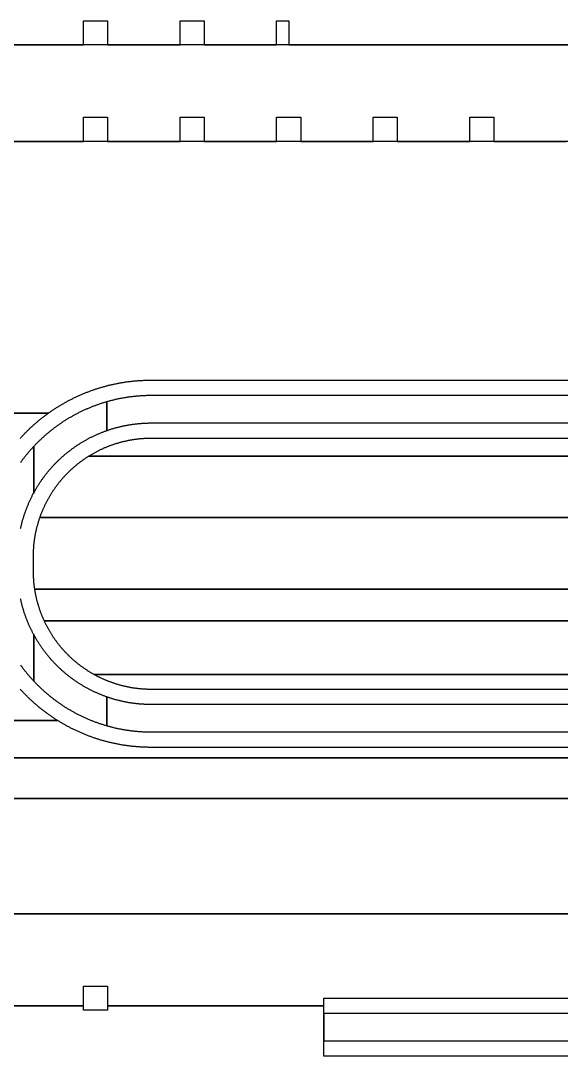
# Model space of a CAD drawing. Extents: x -3400 to 6900, y -3400 to 6900.
# Drawn here: x 373 to 932, y -1710 to -637 of the extents above; entities that cross this region are included whole.
import ezdxf

# ---------------------------------------------------------------- set-up
doc = ezdxf.new("R2010")
doc.units = 0
doc.layers.add('XOR', color=1, linetype='CONTINUOUS')

# ---------------------------------------------------------------- blocks, each defined once
blk = doc.blocks.new('CHIP_XOR')
at = {"layer": '5'}
for points in [[(262.5, -862.5), (337.5, -862.5), (337.5, -837.5), (362.5, -837.5), (362.5, -862.5), (437.5, -862.5), (437.5, -837.5), (462.5, -837.5), (462.5, -862.5), (537.5, -862.5), (537.5, -837.5), (562.5, -837.5), (562.5, -862.5), (637.5, -862.5), (637.5, -837.5), (662.5, -837.5), (662.5, -862.5), (737.5, -862.5), (737.5, -837.5), (762.5, -837.5), (762.5, -862.5), (837.5, -862.5)], [(262.5, -762.5), (337.5, -762.5), (337.5, -737.5), (362.5, -737.5), (362.5, -762.5), (437.5, -762.5), (437.5, -737.5), (462.5, -737.5), (462.5, -762.5), (537.5, -762.5), (537.5, -737.5), (550.18, -737.5), (550.18, -762.5), (1937.5, -762.5)], [(1937.5, -762.5), (550.18, -762.5), (537.5, -762.5), (462.5, -762.5), (437.5, -762.5), (362.5, -762.5), (337.5, -762.5), (262.5, -762.5), (237.5, -762.5), (162.5, -762.5), (137.5, -762.5), (62.5, -762.5), (37.5, -762.5), (-37.5, -762.5), (-62.5, -762.5), (-137.5, -762.5), (-162.5, -762.5), (-237.5, -762.5), (-262.5, -762.5), (-337.5, -762.5)], [(-37.5, -1143.983), (301.1905, -1143.983), (301.8855, -1143.4875), (302.5825, -1142.995), (303.2825, -1142.506), (303.984, -1142.0205), (304.688, -1141.538), (305.3945, -1141.0585), (306.103, -1140.583), (306.8135, -1140.1105), (307.5265, -1139.641), (308.242, -1139.1755), (308.959, -1138.713), (309.6785, -1138.2535), (310.4, -1137.798), (311.124, -1137.3455), (311.85, -1136.8965), (312.578, -1136.451), (313.308, -1136.0085), (314.04, -1135.57), (314.774, -1135.1345), (315.51, -1134.7025), (316.248, -1134.274), (316.9885, -1133.849), (317.7305, -1133.4275), (318.4745, -1133.0095), (319.2205, -1132.595), (319.9685, -1132.184), (320.7185, -1131.776), (321.47, -1131.372), (322.224, -1130.9715), (322.9795, -1130.5745), (323.7365, -1130.181), (324.496, -1129.791), (325.257, -1129.4045), (326.0195, -1129.022), (326.7845, -1128.6425), (327.5505, -1128.267), (328.319, -1127.8945), (329.0885, -1127.526), (329.86, -1127.1615), (330.6335, -1126.8), (331.4085, -1126.4425), (332.185, -1126.088), (332.963, -1125.738), (333.743, -1125.391), (334.5245, -1125.048), (335.3075, -1124.7085), (336.0925, -1124.3725), (336.8785, -1124.0405), (337.666, -1123.712), (338.4555, -1123.387), (339.2465, -1123.066), (340.0385, -1122.749), (340.8325, -1122.435), (341.6275, -1122.125), (342.424, -1121.819), (343.2225, -1121.5165), (344.022, -1121.2175), (344.8225, -1120.9225), (345.625, -1120.6315), (346.4285, -1120.344), (347.2335, -1120.06), (348.0395, -1119.78), (348.8475, -1119.504), (349.656, -1119.2315), (350.466, -1118.9625), (351.2775, -1118.6975), (352.09, -1118.4365), (352.904, -1118.1795), (353.719, -1117.926), (354.535, -1117.676), (355.3525, -1117.4305), (356.171, -1117.1885), (356.9905, -1116.95), (357.811, -1116.716), (358.633, -1116.4855), (359.456, -1116.2585), (360.2795, -1116.036), (361.1045, -1115.817), (361.9305, -1115.6015), (362.7575, -1115.3905), (363.5855, -1115.183), (364.414, -1114.9795), (365.244, -1114.78), (366.075, -1114.584), (366.9065, -1114.3925), (367.739, -1114.2045), (368.5725, -1114.0205), (369.4065, -1113.84), (370.2415, -1113.664), (371.0775, -1113.4915), (371.9145, -1113.323), (372.752, -1113.1585), (373.59, -1112.998), (374.429, -1112.841), (375.269, -1112.6885), (376.109, -1112.5395), (376.9505, -1112.3945), (377.792, -1112.2535), (378.6345, -1112.1165), (379.4775, -1111.9835), (380.321, -1111.854), (381.1655, -1111.729), (382.01, -1111.6075), (382.8555, -1111.4905), (383.7015, -1111.377), (384.548, -1111.2675), (385.395, -1111.162), (386.2425, -1111.0605), (387.0905, -1110.963), (387.9385, -1110.8695), (388.7875, -1110.7795), (389.6365, -1110.694), (390.486, -1110.6125), (391.336, -1110.5345), (392.1865, -1110.461), (393.037, -1110.3915), (393.888, -1110.3255), (394.7395, -1110.2635), (395.591, -1110.206), (396.4425, -1110.152), (397.2945, -1110.102), (398.147, -1110.0565), (398.9995, -1110.0145), (399.852, -1109.9765), (400.705, -1109.9425), (401.558, -1109.9125), (402.411, -1109.887), (403.264, -1109.865), (404.1175, -1109.847), (404.971, -1109.833), (405.824, -1109.823), (406.6775, -1109.817), (407.531, -1109.815), (2324.91, -1109.815)], [(2334.91, -862.5), (-2334.91, -862.5)], [(1313.8035, -1125.815), (407.531, -1125.815), (406.716, -1125.817), (405.901, -1125.823), (405.086, -1125.833), (404.271, -1125.847), (403.456, -1125.865), (402.6415, -1125.887), (401.8265, -1125.9125), (401.012, -1125.9425), (400.198, -1125.9765), (399.3835, -1126.0145), (398.5695, -1126.056), (397.756, -1126.102), (396.9425, -1126.152), (396.129, -1126.2055), (395.316, -1126.2635), (394.503, -1126.3255), (393.691, -1126.391), (392.8785, -1126.4605), (392.067, -1126.5345), (391.2555, -1126.612), (390.4445, -1126.6935), (389.634, -1126.7795), (388.824, -1126.869), (388.014, -1126.9625), (387.205, -1127.06), (386.396, -1127.1615), (385.588, -1127.2665), (384.7805, -1127.376), (383.973, -1127.4895), (383.1665, -1127.6065), (382.3605, -1127.728), (381.555, -1127.853), (380.7505, -1127.982), (379.946, -1128.115), (379.1425, -1128.252), (378.34, -1128.393), (377.5375, -1128.5375), (376.7365, -1128.6865), (375.9355, -1128.839), (375.1355, -1128.9955), (374.3365, -1129.156), (373.5385, -1129.3205), (372.7405, -1129.489), (371.944, -1129.661), (371.148, -1129.837), (370.3535, -1130.017), (369.559, -1130.201), (368.766, -1130.3885), (367.974, -1130.5805), (367.1825, -1130.776), (366.392, -1130.9755), (365.603, -1131.1785), (364.8145, -1131.3855), (364.027, -1131.5965), (363.241, -1131.8115), (362.456, -1132.03), (361.6715, -1132.2525), (361.5875, -1132.277), (361.5875, -1162.0455), (362.289, -1161.8005), (362.992, -1161.559), (363.6965, -1161.321), (364.4025, -1161.0875), (365.109, -1160.857), (365.8175, -1160.631), (366.5265, -1160.4085), (367.237, -1160.1895), (367.949, -1159.975), (368.6615, -1159.764), (369.3755, -1159.5565), (370.091, -1159.3535), (370.807, -1159.154), (371.524, -1158.9585), (372.2425, -1158.7665), (372.9615, -1158.5785), (373.682, -1158.3945), (374.403, -1158.2145), (375.1255, -1158.038), (375.8485, -1157.866), (376.5725, -1157.6975), (377.2975, -1157.5325), (378.0235, -1157.372), (378.75, -1157.215), (379.4775, -1157.0625), (380.206, -1156.9135), (380.935, -1156.7685), (381.665, -1156.6275), (382.3955, -1156.49), (383.127, -1156.357), (383.859, -1156.2275), (384.592, -1156.102), (385.3255, -1155.9805), (386.0595, -1155.863), (386.794, -1155.7495), (387.5295, -1155.64), (388.2655, -1155.5345), (389.0015, -1155.433), (389.7385, -1155.335), (390.476, -1155.2415), (391.214, -1155.1515), (391.9525, -1155.066), (392.6915, -1154.984), (393.431, -1154.906), (394.1705, -1154.8325), (394.9105, -1154.7625), (395.651, -1154.6965), (396.392, -1154.6345), (397.133, -1154.5765), (397.8745, -1154.523), (398.6165, -1154.473), (399.3585, -1154.427), (400.1005, -1154.385), (400.843, -1154.347), (401.5855, -1154.313), (402.3285, -1154.283), (403.0715, -1154.257), (403.8145, -1154.235), (404.558, -1154.217), (405.301, -1154.203), (406.0445, -1154.193), (406.788, -1154.187), (407.531, -1154.185), (1313.8035, -1154.185)], [(271.9725, -1170.0935), (272.5455, -1169.4615), (273.122, -1168.8315), (273.701, -1168.2045), (274.283, -1167.5805), (274.868, -1166.9585), (275.4555, -1166.34), (276.046, -1165.724), (276.64, -1165.1105), (277.236, -1164.5), (277.8355, -1163.892), (278.4375, -1163.2875), (279.0425, -1162.685), (279.65, -1162.086), (280.2605, -1161.4895), (280.874, -1160.896), (281.49, -1160.3055), (282.109, -1159.7175), (282.7305, -1159.1325), (283.355, -1158.5505), (283.982, -1157.9715), (284.6115, -1157.3955), (285.244, -1156.8225), (285.879, -1156.252), (286.5165, -1155.685), (287.157, -1155.1205), (287.8, -1154.5595), (288.4455, -1154.001), (289.094, -1153.446), (289.745, -1152.8935), (290.398, -1152.3445), (291.054, -1151.7985), (291.5335, -1151.403), (291.7125, -1151.2555), (292.3735, -1150.7155), (293.037, -1150.179), (293.703, -1149.645), (294.3715, -1149.1145), (295.0425, -1148.587), (295.716, -1148.063), (296.392, -1147.5415), (297.0705, -1147.0235), (297.751, -1146.509), (298.4345, -1145.997), (299.12, -1145.489), (299.8075, -1144.9835), (300.498, -1144.4815), (301.1905, -1143.983), (-37.5, -1143.983)], [(2324.91, -1170.185), (407.531, -1170.185), (406.833, -1170.187), (406.1355, -1170.193), (405.4375, -1170.203), (404.7395, -1170.217), (404.042, -1170.235), (403.344, -1170.257), (402.6465, -1170.2825), (401.9495, -1170.3125), (401.252, -1170.3465), (400.555, -1170.3845), (399.8585, -1170.426), (399.162, -1170.472), (398.466, -1170.5215), (397.77, -1170.5755), (397.0745, -1170.633), (396.379, -1170.695), (395.684, -1170.7605), (394.9895, -1170.8305), (394.2955, -1170.904), (393.602, -1170.9815), (392.9085, -1171.063), (392.216, -1171.1485), (391.524, -1171.238), (390.832, -1171.3315), (390.141, -1171.429), (389.4505, -1171.53), (388.7605, -1171.6355), (388.071, -1171.7445), (387.382, -1171.8575), (386.694, -1171.9745), (386.0065, -1172.0955), (385.32, -1172.2205), (384.634, -1172.3495), (383.9485, -1172.482), (383.264, -1172.619), (382.5805, -1172.7595), (381.8975, -1172.904), (381.2155, -1173.052), (380.5345, -1173.2045), (379.854, -1173.3605), (379.175, -1173.5205), (378.4965, -1173.6845), (377.819, -1173.8525), (377.1425, -1174.024), (376.4665, -1174.1995), (375.792, -1174.379), (375.1185, -1174.562), (374.446, -1174.749), (373.775, -1174.94), (373.1045, -1175.135), (372.4355, -1175.3335), (371.7675, -1175.5355), (371.1005, -1175.742), (370.5875, -1175.904), (370.435, -1175.952), (369.7705, -1176.1655), (369.1075, -1176.3835), (368.4455, -1176.6045), (367.7845, -1176.83), (367.1255, -1177.0585), (366.4675, -1177.2915), (365.8105, -1177.528), (365.155, -1177.768), (364.5015, -1178.012), (363.8485, -1178.2595), (363.1975, -1178.511), (362.548, -1178.766), (361.9305, -1179.0125), (361.8995, -1179.025), (361.253, -1179.2875), (360.6075, -1179.5535), (359.964, -1179.8235), (359.322, -1180.097), (358.681, -1180.374), (358.0425, -1180.655), (357.405, -1180.9395), (356.769, -1181.2275), (356.135, -1181.5195), (355.5025, -1181.8145), (354.872, -1182.1135), (354.243, -1182.4165), (353.616, -1182.7225), (352.9905, -1183.032), (352.3665, -1183.3455), (351.7445, -1183.6625), (351.1245, -1183.983), (350.5065, -1184.307), (349.89, -1184.6345), (349.2755, -1184.9655), (348.663, -1185.3), (348.052, -1185.638), (347.4435, -1185.9795), (346.8365, -1186.3245), (346.232, -1186.6725), (345.629, -1187.0245), (345.0285, -1187.38), (344.4295, -1187.7385), (343.833, -1188.1005), (343.238, -1188.4665), (342.8235, -1188.7245), (2334.91, -1188.7245)], [(272.3655, -1263.6), (272.522, -1262.873), (272.683, -1262.1475), (272.8475, -1261.4225), (273.016, -1260.6985), (273.1885, -1259.975), (273.3645, -1259.253), (273.545, -1258.5315), (273.729, -1257.8115), (273.9165, -1257.092), (274.1085, -1256.374), (274.304, -1255.6565), (274.5035, -1254.9405), (274.707, -1254.2255), (274.914, -1253.5115), (275.125, -1252.7985), (275.34, -1252.087), (275.5585, -1251.3765), (275.781, -1250.667), (276.0075, -1249.959), (276.2375, -1249.252), (276.4715, -1248.5465), (276.709, -1247.842), (276.9505, -1247.139), (277.196, -1246.437), (277.445, -1245.7365), (277.698, -1245.0375), (277.9545, -1244.34), (278.2145, -1243.6435), (278.4785, -1242.9485), (278.7465, -1242.255), (279.018, -1241.563), (279.293, -1240.8725), (279.572, -1240.183), (279.855, -1239.4955), (280.141, -1238.8095), (280.431, -1238.125), (280.725, -1237.442), (281.022, -1236.761), (281.3235, -1236.081), (281.628, -1235.403), (281.9365, -1234.7265), (282.248, -1234.0515), (282.564, -1233.3785), (282.883, -1232.707), (283.206, -1232.0375), (283.5325, -1231.3695), (283.8625, -1230.7035), (284.196, -1230.039), (284.533, -1229.3765), (284.8735, -1228.7155), (285.218, -1228.057), (285.5655, -1227.4), (285.917, -1226.7445), (285.917, -1178.565), (285.509, -1179.002), (284.9555, -1179.6005), (284.405, -1180.2015), (283.8575, -1180.8055), (283.313, -1181.412), (282.7715, -1182.021), (282.233, -1182.633), (281.6975, -1183.2475), (281.165, -1183.8645), (280.6355, -1184.484), (280.109, -1185.1065), (279.5855, -1185.7315), (279.0655, -1186.3585), (278.548, -1186.9885), (278.034, -1187.621), (277.523, -1188.256), (277.015, -1188.8935), (276.51, -1189.533), (276.008, -1190.1755), (275.5095, -1190.8205), (275.0145, -1191.4675), (274.522, -1192.1175), (274.033, -1192.7695), (273.547, -1193.424), (273.0645, -1194.0805), (272.585, -1194.74), (272.109, -1195.4015)], [(272.109, -1404.5985), (272.585, -1405.26), (273.0645, -1405.9195), (273.547, -1406.576), (274.033, -1407.2305), (274.522, -1407.8825), (275.0145, -1408.5325), (275.5095, -1409.1795), (276.008, -1409.8245), (276.51, -1410.467), (277.015, -1411.1065), (277.523, -1411.744), (278.034, -1412.379), (278.548, -1413.0115), (279.0655, -1413.6415), (279.5855, -1414.269), (280.109, -1414.8935), (280.6355, -1415.516), (281.165, -1416.1355), (281.6975, -1416.7525), (282.233, -1417.367), (282.7715, -1417.979), (283.313, -1418.588), (283.8575, -1419.1945), (284.405, -1419.7985), (284.9555, -1420.3995), (285.509, -1420.998), (285.917, -1421.435), (285.917, -1373.2555), (285.5655, -1372.6), (285.218, -1371.943), (284.8735, -1371.2845), (284.533, -1370.6235), (284.196, -1369.961), (283.8625, -1369.2965), (283.5325, -1368.6305), (283.206, -1367.9625), (282.883, -1367.293), (282.564, -1366.6215), (282.248, -1365.9485), (281.9365, -1365.2735), (281.628, -1364.597), (281.3235, -1363.919), (281.022, -1363.239), (280.725, -1362.558), (280.431, -1361.875), (280.141, -1361.1905), (279.855, -1360.5045), (279.572, -1359.817), (279.293, -1359.1275), (279.018, -1358.437), (278.7465, -1357.745), (278.4785, -1357.0515), (278.2145, -1356.3565), (277.9545, -1355.66), (277.698, -1354.9625), (277.445, -1354.2635), (277.196, -1353.563), (276.9505, -1352.861), (276.709, -1352.158), (276.4715, -1351.4535), (276.2375, -1350.748), (276.0075, -1350.041), (275.781, -1349.333), (275.5585, -1348.6235), (275.34, -1347.913), (275.125, -1347.2015), (274.914, -1346.4885), (274.707, -1345.7745), (274.5035, -1345.0595), (274.304, -1344.3435), (274.1085, -1343.626), (273.9165, -1342.908), (273.729, -1342.1885), (273.545, -1341.4685), (273.3645, -1340.747), (273.1885, -1340.025), (273.016, -1339.3015), (272.8475, -1338.5775), (272.683, -1337.8525), (272.522, -1337.127), (272.3655, -1336.4)], [(2334.91, -1188.7245), (342.8235, -1188.7245), (342.6455, -1188.835), (342.0555, -1189.2075), (341.467, -1189.583), (340.881, -1189.962), (340.297, -1190.3445), (339.7155, -1190.7305), (339.136, -1191.1195), (338.5585, -1191.5115), (337.9835, -1191.907), (337.4105, -1192.306), (336.84, -1192.7085), (336.272, -1193.1135), (335.706, -1193.5225), (335.1425, -1193.934), (334.5815, -1194.3495), (334.023, -1194.7675), (333.4665, -1195.189), (332.9125, -1195.6135), (332.361, -1196.0415), (331.812, -1196.4725), (331.2655, -1196.9065), (330.721, -1197.3435), (330.1795, -1197.784), (329.6405, -1198.2275), (329.104, -1198.674), (328.57, -1199.1235), (328.0385, -1199.576), (327.51, -1200.0315), (326.9835, -1200.49), (326.46, -1200.9515), (325.939, -1201.416), (325.421, -1201.8835), (324.9055, -1202.354), (324.3925, -1202.8275), (323.8825, -1203.304), (323.375, -1203.783), (322.87, -1204.2655), (322.368, -1204.7505), (321.869, -1205.238), (321.3725, -1205.729), (320.879, -1206.2225), (320.3885, -1206.719), (319.9005, -1207.218), (319.4155, -1207.72), (318.9335, -1208.2245), (318.454, -1208.732), (317.978, -1209.242), (317.5045, -1209.755), (317.034, -1210.2705), (316.5665, -1210.789), (316.102, -1211.31), (315.64, -1211.8335), (315.1815, -1212.3595), (314.726, -1212.8885), (314.2735, -1213.42), (313.824, -1213.954), (313.3775, -1214.4905), (312.934, -1215.0295), (312.494, -1215.571), (312.057, -1216.115), (311.6225, -1216.6615), (311.1915, -1217.2105), (310.764, -1217.7625), (310.3395, -1218.316), (309.918, -1218.8725), (309.4995, -1219.4315), (309.0845, -1219.9925), (308.6725, -1220.556), (308.264, -1221.122), (307.8585, -1221.69), (307.4565, -1222.2605), (307.0575, -1222.833), (306.662, -1223.4085), (306.2695, -1223.9855), (305.8805, -1224.565), (305.495, -1225.147), (305.1125, -1225.7305), (304.7335, -1226.317), (304.3575, -1226.905), (303.9855, -1227.4955), (303.6165, -1228.088), (303.251, -1228.6825), (302.889, -1229.2795), (302.53, -1229.878), (302.175, -1230.479), (301.823, -1231.0815), (301.4745, -1231.6865), (301.1295, -1232.293), (300.788, -1232.902), (300.45, -1233.5125), (300.1155, -1234.125), (299.7845, -1234.7395), (299.457, -1235.356), (299.133, -1235.9745), (298.8125, -1236.5945), (298.496, -1237.2165), (298.1825, -1237.84), (297.8725, -1238.4655), (297.5665, -1239.093), (297.264, -1239.7215), (296.965, -1240.3525), (296.6695, -1240.985), (296.378, -1241.619), (296.0895, -1242.2545), (295.805, -1242.892), (295.5245, -1243.531), (295.247, -1244.1715), (294.9735, -1244.8135), (294.7035, -1245.4575), (294.4375, -1246.1025), (294.175, -1246.7495), (293.9165, -1247.3975), (293.661, -1248.0475), (293.41, -1248.6985), (293.162, -1249.351), (292.918, -1250.005), (292.8855, -1250.094), (292.678, -1250.6605), (292.4415, -1251.317), (292.209, -1251.975), (2337.5245, -1251.975)], [(2337.5245, -1251.975), (292.209, -1251.975), (291.98, -1252.6345), (291.755, -1253.295), (291.5335, -1253.957), (291.316, -1254.6205), (291.102, -1255.285), (290.892, -1255.9505), (290.686, -1256.617), (290.4835, -1257.285), (290.285, -1257.9545), (290.0905, -1258.6245), (289.8995, -1259.296), (289.7125, -1259.9685), (289.529, -1260.642), (289.35, -1261.3165), (289.1745, -1261.992), (289.0025, -1262.6685), (288.835, -1263.346), (288.671, -1264.0245), (288.511, -1264.704), (288.3545, -1265.3845), (288.2025, -1266.0655), (288.054, -1266.7475), (287.9095, -1267.4305), (287.769, -1268.114), (287.6325, -1268.7985), (287.4995, -1269.4835), (287.371, -1270.1695), (287.246, -1270.8565), (287.125, -1271.544), (287.008, -1272.232), (286.895, -1272.9205), (286.7855, -1273.61), (286.6805, -1274.3), (286.579, -1274.9905), (286.4815, -1275.682), (286.388, -1276.3735), (286.299, -1277.0655), (286.2135, -1277.7585), (286.1315, -1278.4515), (286.054, -1279.1455), (285.9805, -1279.8395), (285.911, -1280.534), (285.845, -1281.229), (285.7835, -1281.924), (285.7255, -1282.6195), (285.672, -1283.3155), (285.622, -1284.0115), (285.5765, -1284.708), (285.5345, -1285.405), (285.4965, -1286.102), (285.463, -1286.799), (285.433, -1287.4965), (285.407, -1288.194), (285.385, -1288.8915), (285.367, -1289.5895), (285.353, -1290.287), (285.343, -1290.985), (285.337, -1291.683), (285.335, -1292.381), (285.335, -1307.619), (285.337, -1308.317), (285.343, -1309.015), (285.353, -1309.713), (285.367, -1310.4105), (285.385, -1311.1085), (285.407, -1311.806), (285.433, -1312.5035), (285.463, -1313.201), (285.4965, -1313.898), (285.5345, -1314.595), (285.5765, -1315.292), (285.622, -1315.9885), (285.672, -1316.6845), (285.7255, -1317.3805), (285.7835, -1318.076), (285.845, -1318.771), (285.911, -1319.466), (285.9805, -1320.1605), (286.054, -1320.8545), (286.1315, -1321.5485), (286.2135, -1322.2415), (286.299, -1322.9345), (286.388, -1323.6265), (286.4815, -1324.318), (286.579, -1325.0095), (286.6805, -1325.7), (286.7855, -1326.39), (2341.2675, -1326.39)], [(2341.2675, -1326.39), (286.7855, -1326.39), (286.895, -1327.0795), (287.008, -1327.768), (287.125, -1328.456), (287.246, -1329.1435), (287.371, -1329.8305), (287.4995, -1330.5165), (287.6325, -1331.2015), (287.769, -1331.886), (287.9095, -1332.5695), (288.054, -1333.2525), (288.2025, -1333.9345), (288.3545, -1334.6155), (288.511, -1335.296), (288.671, -1335.9755), (288.835, -1336.654), (289.0025, -1337.3315), (289.1745, -1338.008), (289.35, -1338.6835), (289.529, -1339.358), (289.7125, -1340.0315), (289.8995, -1340.704), (290.0905, -1341.3755), (290.285, -1342.0455), (290.4835, -1342.715), (290.686, -1343.383), (290.892, -1344.0495), (291.102, -1344.715), (291.316, -1345.3795), (291.5335, -1346.043), (291.755, -1346.705), (291.98, -1347.3655), (292.209, -1348.025), (292.4415, -1348.683), (292.678, -1349.3395), (292.918, -1349.995), (293.162, -1350.649), (293.41, -1351.3015), (293.661, -1351.9525), (293.9165, -1352.6025), (294.175, -1353.2505), (294.4375, -1353.8975), (294.7035, -1354.5425), (294.9735, -1355.1865), (295.247, -1355.8285), (295.5245, -1356.469), (295.805, -1357.108), (296.0895, -1357.7455), (296.378, -1358.381), (296.6535, -1358.9795), (2342.9065, -1358.9795)], [(2342.9065, -1358.9795), (296.6535, -1358.9795), (296.6695, -1359.015), (296.965, -1359.6475), (297.264, -1360.2785), (297.5665, -1360.907), (297.8725, -1361.5345), (298.1825, -1362.16), (298.496, -1362.7835), (298.8125, -1363.4055), (299.133, -1364.0255), (299.457, -1364.644), (299.7845, -1365.2605), (300.1155, -1365.875), (300.3495, -1366.303), (300.45, -1366.4875), (300.788, -1367.098), (301.1295, -1367.707), (301.4745, -1368.3135), (301.823, -1368.9185), (302.175, -1369.521), (302.53, -1370.122), (302.889, -1370.7205), (303.251, -1371.3175), (303.6165, -1371.912), (303.9855, -1372.5045), (304.3575, -1373.095), (304.7335, -1373.683), (305.1125, -1374.2695), (305.495, -1374.853), (305.8805, -1375.435), (306.2695, -1376.0145), (306.662, -1376.5915), (307.0575, -1377.167), (307.4565, -1377.7395), (307.8585, -1378.31), (308.264, -1378.878), (308.6725, -1379.444), (309.0845, -1380.0075), (309.4995, -1380.5685), (309.918, -1381.1275), (310.3395, -1381.684), (310.764, -1382.2375), (311.1915, -1382.7895), (311.6225, -1383.3385), (312.057, -1383.885), (312.494, -1384.429), (312.934, -1384.9705), (313.3775, -1385.5095), (313.824, -1386.046), (314.2735, -1386.58), (314.726, -1387.1115), (315.1815, -1387.6405), (315.64, -1388.1665), (316.102, -1388.69), (316.5665, -1389.211), (317.034, -1389.7295), (317.5045, -1390.245), (317.978, -1390.758), (318.454, -1391.268), (318.9335, -1391.7755), (319.4155, -1392.28), (319.9005, -1392.782), (320.3885, -1393.281), (320.879, -1393.7775), (321.3725, -1394.271), (321.869, -1394.762), (322.368, -1395.2495), (322.87, -1395.7345), (323.375, -1396.217), (323.8825, -1396.696), (324.3925, -1397.1725), (324.9055, -1397.646), (325.421, -1398.1165), (325.939, -1398.584), (326.46, -1399.0485), (326.9835, -1399.51), (327.51, -1399.9685), (328.0385, -1400.424), (328.57, -1400.8765), (329.104, -1401.326), (329.6405, -1401.7725), (330.1795, -1402.216), (330.721, -1402.6565), (331.2655, -1403.0935), (331.812, -1403.5275), (332.361, -1403.9585), (332.9125, -1404.3865), (333.4665, -1404.811), (334.023, -1405.2325), (334.5815, -1405.6505), (335.1425, -1406.066), (335.706, -1406.4775), (336.272, -1406.8865), (336.84, -1407.2915), (337.4105, -1407.694), (337.9835, -1408.093), (338.5585, -1408.4885), (339.136, -1408.8805), (339.7155, -1409.2695), (340.297, -1409.6555), (340.881, -1410.038), (341.467, -1410.417), (342.0555, -1410.7925), (342.6455, -1411.165), (343.238, -1411.5335), (343.833, -1411.8995), (344.4295, -1412.2615), (345.0285, -1412.62), (345.629, -1412.9755), (346.232, -1413.3275), (346.8365, -1413.6755), (347.4435, -1414.0205), (348.052, -1414.362), (348.663, -1414.7), (2344.7335, -1414.7)], [(-37.5, -1462.5), (310.877, -1462.5), (310.4, -1462.202), (309.6785, -1461.7465), (308.959, -1461.287), (308.242, -1460.8245), (307.5265, -1460.359), (306.8135, -1459.8895), (306.103, -1459.417), (305.3945, -1458.9415), (304.688, -1458.462), (303.984, -1457.9795), (303.2825, -1457.494), (302.5825, -1457.005), (301.8855, -1456.5125), (301.1905, -1456.017), (300.498, -1455.5185), (299.8075, -1455.0165), (299.12, -1454.511), (298.4345, -1454.003), (297.751, -1453.491), (297.0705, -1452.9765), (296.392, -1452.4585), (295.716, -1451.937), (295.0425, -1451.413), (294.3715, -1450.8855), (293.703, -1450.355), (293.037, -1449.821), (292.3735, -1449.2845), (291.7125, -1448.7445), (291.5335, -1448.597), (291.054, -1448.2015), (290.398, -1447.6555), (289.745, -1447.1065), (289.094, -1446.554), (288.4455, -1445.999), (287.8, -1445.4405), (287.157, -1444.8795), (286.5165, -1444.315), (285.879, -1443.748), (285.244, -1443.1775), (284.6115, -1442.6045), (283.982, -1442.0285), (283.355, -1441.4495), (282.7305, -1440.8675), (282.109, -1440.2825), (281.49, -1439.6945), (280.874, -1439.104), (280.2605, -1438.5105), (279.65, -1437.914), (279.0425, -1437.315), (278.4375, -1436.7125), (277.8355, -1436.108), (277.236, -1435.5), (276.64, -1434.8895), (276.046, -1434.276), (275.4555, -1433.66), (274.868, -1433.0415), (274.283, -1432.4195), (273.701, -1431.7955), (273.122, -1431.1685), (272.5455, -1430.5385), (271.9725, -1429.9065)], [(2344.7335, -1414.7), (348.663, -1414.7), (349.2755, -1415.0345), (349.89, -1415.3655), (350.5065, -1415.693), (351.1245, -1416.017), (351.7445, -1416.3375), (352.3665, -1416.6545), (352.9905, -1416.968), (353.616, -1417.2775), (354.243, -1417.5835), (354.872, -1417.8865), (355.5025, -1418.1855), (356.135, -1418.4805), (356.769, -1418.7725), (357.405, -1419.0605), (358.0425, -1419.345), (358.681, -1419.626), (359.322, -1419.903), (359.964, -1420.1765), (360.6075, -1420.4465), (361.253, -1420.7125), (361.8995, -1420.975), (361.9305, -1420.9875), (362.548, -1421.234), (363.1975, -1421.489), (363.8485, -1421.7405), (364.5015, -1421.988), (365.155, -1422.232), (365.8105, -1422.472), (366.4675, -1422.7085), (367.1255, -1422.9415), (367.7845, -1423.17), (368.4455, -1423.3955), (369.1075, -1423.6165), (369.7705, -1423.8345), (370.435, -1424.048), (371.1005, -1424.258), (371.7675, -1424.4645), (372.4355, -1424.6665), (373.1045, -1424.865), (373.775, -1425.06), (374.446, -1425.251), (375.1185, -1425.438), (375.792, -1425.621), (376.4665, -1425.8005), (377.1425, -1425.976), (377.819, -1426.1475), (378.4965, -1426.3155), (379.175, -1426.4795), (379.854, -1426.6395), (380.5345, -1426.7955), (381.2155, -1426.948), (381.8975, -1427.096), (382.5805, -1427.2405), (383.264, -1427.381), (383.9485, -1427.518), (384.634, -1427.6505), (385.32, -1427.7795), (386.0065, -1427.9045), (386.694, -1428.0255), (387.382, -1428.1425), (388.071, -1428.2555), (388.7605, -1428.3645), (389.4505, -1428.47), (390.141, -1428.571), (390.832, -1428.6685), (391.524, -1428.762), (392.216, -1428.8515), (392.9085, -1428.937), (393.602, -1429.0185), (394.2955, -1429.096), (394.9895, -1429.1695), (395.684, -1429.2395), (396.379, -1429.305), (397.0745, -1429.367), (397.77, -1429.4245), (398.466, -1429.4785), (399.162, -1429.528), (399.8585, -1429.574), (400.555, -1429.6155), (401.252, -1429.6535), (401.9495, -1429.6875), (402.6465, -1429.7175), (403.344, -1429.743), (404.042, -1429.765), (404.7395, -1429.783), (405.4375, -1429.797), (406.1355, -1429.807), (406.833, -1429.813), (407.531, -1429.815), (1267.159, -1429.815)], [(1267.159, -1445.815), (407.531, -1445.815), (406.788, -1445.813), (406.0445, -1445.807), (405.301, -1445.797), (404.558, -1445.783), (403.8145, -1445.765), (403.0715, -1445.743), (402.3285, -1445.717), (401.5855, -1445.687), (400.843, -1445.653), (400.1005, -1445.615), (399.3585, -1445.573), (398.6165, -1445.527), (397.8745, -1445.477), (397.133, -1445.4235), (396.392, -1445.3655), (395.651, -1445.3035), (394.9105, -1445.2375), (394.1705, -1445.1675), (393.431, -1445.094), (392.6915, -1445.016), (391.9525, -1444.934), (391.214, -1444.8485), (390.476, -1444.7585), (389.7385, -1444.665), (389.0015, -1444.567), (388.2655, -1444.4655), (387.5295, -1444.36), (386.794, -1444.2505), (386.0595, -1444.137), (385.3255, -1444.0195), (384.592, -1443.898), (383.859, -1443.7725), (383.127, -1443.643), (382.3955, -1443.51), (381.665, -1443.3725), (380.935, -1443.2315), (380.206, -1443.0865), (379.4775, -1442.9375), (378.75, -1442.785), (378.0235, -1442.628), (377.2975, -1442.4675), (376.5725, -1442.3025), (375.8485, -1442.134), (375.1255, -1441.962), (374.403, -1441.7855), (373.682, -1441.6055), (372.9615, -1441.4215), (372.2425, -1441.2335), (371.524, -1441.0415), (370.807, -1440.846), (370.091, -1440.6465), (369.3755, -1440.4435), (368.6615, -1440.236), (367.949, -1440.025), (367.237, -1439.8105), (366.5265, -1439.5915), (365.8175, -1439.369), (365.109, -1439.143), (364.4025, -1438.9125), (363.6965, -1438.679), (362.992, -1438.441), (362.289, -1438.1995), (361.5875, -1437.9545), (361.5875, -1467.723), (361.6715, -1467.7475), (362.456, -1467.97), (363.241, -1468.1885), (364.027, -1468.4035), (364.8145, -1468.6145), (365.603, -1468.8215), (366.392, -1469.0245), (367.1825, -1469.224), (367.974, -1469.4195), (368.766, -1469.6115), (369.559, -1469.799), (370.3535, -1469.983), (371.148, -1470.163), (371.944, -1470.339), (372.7405, -1470.511), (373.5385, -1470.6795), (374.3365, -1470.844), (375.1355, -1471.0045), (375.9355, -1471.161), (376.7365, -1471.3135), (377.5375, -1471.4625), (378.34, -1471.607), (379.1425, -1471.748), (379.946, -1471.885), (380.7505, -1472.018), (381.555, -1472.147), (382.3605, -1472.272), (383.1665, -1472.3935), (383.973, -1472.5105), (384.7805, -1472.624), (385.588, -1472.7335), (386.396, -1472.8385), (387.205, -1472.94), (388.014, -1473.0375), (388.824, -1473.131), (389.634, -1473.2205), (390.4445, -1473.3065), (391.2555, -1473.388), (392.067, -1473.4655), (392.8785, -1473.5395), (393.691, -1473.609), (394.503, -1473.6745), (395.316, -1473.7365), (396.129, -1473.7945), (396.9425, -1473.848), (397.756, -1473.898), (398.5695, -1473.944), (399.3835, -1473.9855), (400.198, -1474.0235), (401.012, -1474.0575), (401.8265, -1474.0875), (402.6415, -1474.113), (403.456, -1474.135), (404.271, -1474.153), (405.086, -1474.167), (405.901, -1474.177), (406.716, -1474.183), (407.531, -1474.185), (1267.159, -1474.185)], [(1267.159, -1490.185), (407.531, -1490.185), (406.6775, -1490.183), (405.824, -1490.177), (404.971, -1490.167), (404.1175, -1490.153), (403.264, -1490.135), (402.411, -1490.113), (401.558, -1490.0875), (400.705, -1490.0575), (399.852, -1490.0235), (398.9995, -1489.9855), (398.147, -1489.9435), (397.2945, -1489.898), (396.4425, -1489.848), (395.591, -1489.794), (394.7395, -1489.7365), (393.888, -1489.6745), (393.037, -1489.6085), (392.1865, -1489.539), (391.336, -1489.4655), (390.486, -1489.3875), (389.6365, -1489.306), (388.7875, -1489.2205), (387.9385, -1489.1305), (387.0905, -1489.037), (386.2425, -1488.9395), (385.395, -1488.838), (384.548, -1488.7325), (383.7015, -1488.623), (382.8555, -1488.5095), (382.01, -1488.3925), (381.1655, -1488.271), (380.321, -1488.146), (379.4775, -1488.0165), (378.6345, -1487.8835), (377.792, -1487.7465), (376.9505, -1487.6055), (376.109, -1487.4605), (375.269, -1487.3115), (374.429, -1487.159), (373.59, -1487.002), (372.752, -1486.8415), (371.9145, -1486.677), (371.0775, -1486.5085), (370.2415, -1486.336), (369.4065, -1486.16), (368.5725, -1485.9795), (367.739, -1485.7955), (366.9065, -1485.6075), (366.075, -1485.416), (365.244, -1485.22), (364.414, -1485.0205), (363.5855, -1484.817), (362.7575, -1484.6095), (361.9305, -1484.3985), (361.1045, -1484.183), (360.2795, -1483.964), (359.456, -1483.7415), (358.633, -1483.5145), (357.811, -1483.284), (356.9905, -1483.05), (356.171, -1482.8115), (355.3525, -1482.5695), (354.535, -1482.324), (353.719, -1482.074), (352.904, -1481.8205), (352.09, -1481.5635), (351.2775, -1481.3025), (350.466, -1481.0375), (349.656, -1480.7685), (348.8475, -1480.496), (348.0395, -1480.22), (347.2335, -1479.94), (346.4285, -1479.656), (345.625, -1479.3685), (344.8225, -1479.0775), (344.022, -1478.7825), (343.2225, -1478.4835), (342.424, -1478.181), (341.6275, -1477.875), (340.8325, -1477.565), (340.0385, -1477.251), (339.2465, -1476.934), (338.4555, -1476.613), (337.666, -1476.288), (336.8785, -1475.9595), (336.0925, -1475.6275), (335.3075, -1475.2915), (334.5245, -1474.952), (333.743, -1474.609), (332.963, -1474.262), (332.185, -1473.912), (331.4085, -1473.5575), (330.6335, -1473.2), (329.86, -1472.8385), (329.0885, -1472.474), (328.319, -1472.1055), (327.5505, -1471.733), (326.7845, -1471.3575), (326.0195, -1470.978), (325.257, -1470.5955), (324.496, -1470.209), (323.7365, -1469.819), (322.9795, -1469.4255), (322.224, -1469.0285), (321.47, -1468.628), (320.7185, -1468.224), (319.9685, -1467.816), (319.2205, -1467.405), (318.4745, -1466.9905), (317.7305, -1466.5725), (316.9885, -1466.151), (316.248, -1465.726), (315.51, -1465.2975), (314.774, -1464.8655), (314.04, -1464.43), (313.308, -1463.9915), (312.578, -1463.549), (311.85, -1463.1035), (311.124, -1462.6545), (310.877, -1462.5), (-1722.548, -1462.5)], [(-1704.6395, -1501.025), (1317.474, -1501.025)], [(1317.474, -1501.025), (-1704.6395, -1501.025)], [(-37.5, -1543.275), (1367.937, -1543.275)], [(-37.5, -1662.5), (1384.2705, -1662.5)], [(1367.937, -1543.275), (-37.5, -1543.275)], [(1384.2705, -1662.5), (-2293.3055, -1662.5)], [(262.5, -1757.914), (337.5, -1757.914), (337.5, -1737.5), (362.5, -1737.5), (362.5, -1757.914), (586.415, -1757.914), (586.415, -1749.815), (1267.159, -1749.815)], [(1267.159, -1810.185), (586.415, -1810.185), (586.415, -1757.914), (362.5, -1757.914), (362.5, -1762.5), (337.5, -1762.5), (337.5, -1757.914), (262.5, -1757.914)], [(1267.159, -1765.815), (586.415, -1765.815), (586.415, -1794.185), (1267.159, -1794.185)]]:
    blk.add_lwpolyline(points, dxfattribs=at)
for points in [[(286.272, -1226.0915), (286.6305, -1225.44), (286.992, -1224.7905), (287.3575, -1224.143), (287.7265, -1223.4975), (288.0985, -1222.854), (288.4745, -1222.2125), (288.8535, -1221.5735), (289.236, -1220.936), (289.622, -1220.3005), (290.0115, -1219.6675), (290.4045, -1219.036), (290.8005, -1218.407), (291.2005, -1217.7805), (291.6035, -1217.1555), (292.0095, -1216.533), (292.4195, -1215.9125), (292.8325, -1215.2945), (293.2485, -1214.6785), (293.6685, -1214.065), (294.0915, -1213.4535), (294.5175, -1212.8445), (294.947, -1212.238), (295.38, -1211.6335), (295.816, -1211.031), (296.255, -1210.4315), (296.6975, -1209.834), (297.143, -1209.239), (297.592, -1208.6465), (298.044, -1208.056), (298.499, -1207.4685), (298.9575, -1206.883), (299.419, -1206.3), (299.8835, -1205.72), (300.3515, -1205.142), (300.8225, -1204.567), (301.296, -1203.994), (301.773, -1203.424), (302.2535, -1202.856), (302.7365, -1202.291), (303.2225, -1201.7285), (303.7115, -1201.169), (304.204, -1200.6115), (304.699, -1200.057), (305.197, -1199.5055), (305.6985, -1198.956), (306.2025, -1198.41), (306.7095, -1197.866), (307.219, -1197.325), (307.732, -1196.787), (308.2475, -1196.2515), (308.766, -1195.7185), (309.2875, -1195.1885), (309.812, -1194.6615), (310.339, -1194.1375), (310.869, -1193.616), (311.4015, -1193.0975), (311.937, -1192.5815), (312.4755, -1192.069), (313.0165, -1191.559), (313.56, -1191.052), (314.1065, -1190.548), (314.6555, -1190.047), (315.2075, -1189.549), (315.762, -1189.0535), (316.319, -1188.5615), (316.879, -1188.0725), (317.4415, -1187.586), (318.0065, -1187.103), (318.574, -1186.623), (319.1445, -1186.146), (319.717, -1185.672), (320.2925, -1185.201), (320.87, -1184.7335), (321.4505, -1184.269), (322.0335, -1183.8075), (322.6185, -1183.349), (323.2065, -1182.894), (323.7965, -1182.4415), (324.389, -1181.993), (324.984, -1181.547), (325.5815, -1181.105), (326.1815, -1180.6655), (326.7835, -1180.2295), (327.388, -1179.797), (327.995, -1179.3675), (328.604, -1178.941), (329.2155, -1178.518), (329.829, -1178.0985), (330.445, -1177.682), (331.063, -1177.269), (331.6835, -1176.8595), (332.306, -1176.453), (332.9305, -1176.05), (333.5575, -1175.6505), (334.1865, -1175.254), (334.8175, -1174.8615), (335.451, -1174.472), (336.086, -1174.086), (336.7235, -1173.703), (337.363, -1173.324), (338.0045, -1172.9485), (338.648, -1172.576), (339.2935, -1172.207), (339.941, -1171.842), (340.5905, -1171.48), (341.2415, -1171.1215), (341.895, -1170.767), (342.55, -1170.4155), (343.207, -1170.0675), (343.866, -1169.7235), (344.5265, -1169.3825), (345.1895, -1169.0455), (345.8535, -1168.712), (346.52, -1168.382), (347.188, -1168.0555), (347.8575, -1167.733), (348.529, -1167.4135), (349.202, -1167.098), (349.8765, -1166.786), (350.553, -1166.4775), (351.2315, -1166.173), (351.911, -1165.872), (352.5925, -1165.5745), (353.2755, -1165.281), (353.96, -1164.991), (354.646, -1164.7045), (355.3335, -1164.422), (356.0225, -1164.143), (356.713, -1163.8675), (357.405, -1163.596), (358.0985, -1163.3285), (358.7935, -1163.0645), (359.49, -1162.804), (360.188, -1162.5475), (360.887, -1162.2945), (361.5875, -1162.0455), (361.5875, -1132.277), (360.8885, -1132.479), (360.1065, -1132.709), (359.326, -1132.943), (358.5465, -1133.181), (357.768, -1133.4225), (356.9905, -1133.668), (356.2145, -1133.917), (355.4395, -1134.17), (354.666, -1134.427), (353.894, -1134.6875), (353.123, -1134.952), (352.353, -1135.22), (351.5845, -1135.492), (350.8175, -1135.7675), (350.052, -1136.047), (349.2875, -1136.33), (348.5245, -1136.617), (347.763, -1136.9075), (347.003, -1137.202), (346.2445, -1137.5), (345.4875, -1137.8015), (344.7315, -1138.107), (343.9775, -1138.416), (343.225, -1138.729), (342.4735, -1139.0455), (341.724, -1139.366), (340.976, -1139.6895), (340.23, -1140.017), (339.485, -1140.3485), (338.742, -1140.683), (338.0005, -1141.0215), (337.2605, -1141.3635), (336.5225, -1141.709), (335.786, -1142.0585), (335.051, -1142.4115), (334.318, -1142.768), (333.587, -1143.128), (332.8575, -1143.4915), (332.13, -1143.859), (331.404, -1144.2295), (330.68, -1144.604), (329.9575, -1144.9815), (329.2375, -1145.363), (328.519, -1145.748), (327.802, -1146.1365), (327.0875, -1146.528), (326.375, -1146.9235), (325.664, -1147.3225), (324.955, -1147.725), (324.248, -1148.1305), (323.5435, -1148.54), (322.8405, -1148.9525), (322.1395, -1149.3685), (321.441, -1149.7885), (320.744, -1150.2115), (320.0495, -1150.6375), (319.357, -1151.0675), (318.6665, -1151.5005), (317.978, -1151.937), (317.292, -1152.377), (316.608, -1152.8205), (315.926, -1153.267), (315.2465, -1153.717), (314.569, -1154.17), (313.894, -1154.6265), (313.221, -1155.0865), (312.55, -1155.5495), (311.8815, -1156.016), (311.2155, -1156.486), (310.5515, -1156.9585), (309.89, -1157.435), (309.231, -1157.9145), (308.574, -1158.397), (307.9195, -1158.883), (307.2675, -1159.372), (306.618, -1159.864), (305.9705, -1160.3595), (305.326, -1160.858), (304.6835, -1161.3595), (304.0435, -1161.8645), (303.406, -1162.3725), (302.771, -1162.8835), (302.139, -1163.398), (301.509, -1163.915), (300.8815, -1164.4355), (300.2565, -1164.959), (299.6345, -1165.4855), (299.015, -1166.015), (298.3975, -1166.5475), (297.7835, -1167.083), (297.1715, -1167.6215), (296.562, -1168.163), (295.9555, -1168.7075), (295.352, -1169.255), (294.7505, -1169.8055), (294.152, -1170.3585), (293.5565, -1170.915), (292.9635, -1171.474), (292.373, -1172.036), (291.7855, -1172.601), (291.201, -1173.169), (290.619, -1173.7395), (290.04, -1174.313), (289.4635, -1174.8895), (288.89, -1175.4685), (288.3195, -1176.0505), (287.7515, -1176.6355), (287.1865, -1177.223), (286.6245, -1177.813), (286.065, -1178.4065), (285.917, -1178.565), (285.917, -1226.7445)], [(361.5875, -1437.9545), (360.887, -1437.7055), (360.188, -1437.4525), (359.49, -1437.196), (358.7935, -1436.9355), (358.0985, -1436.6715), (357.405, -1436.404), (356.713, -1436.1325), (356.0225, -1435.857), (355.3335, -1435.578), (354.646, -1435.2955), (353.96, -1435.009), (353.2755, -1434.719), (352.5925, -1434.4255), (351.911, -1434.128), (351.2315, -1433.827), (350.553, -1433.5225), (349.8765, -1433.214), (349.202, -1432.902), (348.529, -1432.5865), (347.8575, -1432.267), (347.188, -1431.9445), (346.52, -1431.618), (345.8535, -1431.288), (345.1895, -1430.9545), (344.5265, -1430.6175), (343.866, -1430.2765), (343.207, -1429.9325), (342.55, -1429.5845), (341.895, -1429.233), (341.2415, -1428.8785), (340.5905, -1428.52), (339.941, -1428.158), (339.2935, -1427.793), (338.648, -1427.424), (338.0045, -1427.0515), (337.363, -1426.676), (336.7235, -1426.297), (336.086, -1425.914), (335.451, -1425.528), (334.8175, -1425.1385), (334.1865, -1424.746), (333.5575, -1424.3495), (332.9305, -1423.95), (332.306, -1423.547), (331.6835, -1423.1405), (331.063, -1422.731), (330.445, -1422.318), (329.829, -1421.9015), (329.2155, -1421.482), (328.604, -1421.059), (327.995, -1420.6325), (327.388, -1420.203), (326.7835, -1419.7705), (326.1815, -1419.3345), (325.5815, -1418.895), (324.984, -1418.453), (324.389, -1418.007), (323.7965, -1417.5585), (323.2065, -1417.106), (322.6185, -1416.651), (322.0335, -1416.1925), (321.4505, -1415.731), (320.87, -1415.2665), (320.2925, -1414.799), (319.717, -1414.328), (319.1445, -1413.854), (318.574, -1413.377), (318.0065, -1412.897), (317.4415, -1412.414), (316.879, -1411.9275), (316.319, -1411.4385), (315.762, -1410.9465), (315.2075, -1410.451), (314.6555, -1409.953), (314.1065, -1409.452), (313.56, -1408.948), (313.0165, -1408.441), (312.4755, -1407.931), (311.937, -1407.4185), (311.4015, -1406.9025), (310.869, -1406.384), (310.339, -1405.8625), (309.812, -1405.3385), (309.2875, -1404.8115), (308.766, -1404.2815), (308.2475, -1403.7485), (307.732, -1403.213), (307.219, -1402.675), (306.7095, -1402.134), (306.2025, -1401.59), (305.6985, -1401.044), (305.197, -1400.4945), (304.699, -1399.943), (304.204, -1399.3885), (303.7115, -1398.831), (303.2225, -1398.2715), (302.7365, -1397.709), (302.2535, -1397.144), (301.773, -1396.576), (301.296, -1396.006), (300.8225, -1395.433), (300.3515, -1394.858), (299.8835, -1394.28), (299.419, -1393.7), (298.9575, -1393.117), (298.499, -1392.5315), (298.044, -1391.944), (297.592, -1391.3535), (297.143, -1390.761), (296.6975, -1390.166), (296.255, -1389.5685), (295.816, -1388.969), (295.38, -1388.3665), (294.947, -1387.762), (294.5175, -1387.1555), (294.0915, -1386.5465), (293.6685, -1385.935), (293.2485, -1385.3215), (292.8325, -1384.7055), (292.4195, -1384.0875), (292.0095, -1383.467), (291.6035, -1382.8445), (291.2005, -1382.2195), (290.8005, -1381.593), (290.4045, -1380.964), (290.0115, -1380.3325), (289.622, -1379.6995), (289.236, -1379.064), (288.8535, -1378.4265), (288.4745, -1377.7875), (288.0985, -1377.146), (287.7265, -1376.5025), (287.3575, -1375.857), (286.992, -1375.2095), (286.6305, -1374.56), (286.272, -1373.9085), (285.917, -1373.2555), (285.917, -1421.435), (286.065, -1421.5935), (286.6245, -1422.187), (287.1865, -1422.777), (287.7515, -1423.3645), (288.3195, -1423.9495), (288.89, -1424.5315), (289.4635, -1425.1105), (290.04, -1425.687), (290.619, -1426.2605), (291.201, -1426.831), (291.7855, -1427.399), (292.373, -1427.964), (292.9635, -1428.526), (293.5565, -1429.085), (294.152, -1429.6415), (294.7505, -1430.1945), (295.352, -1430.745), (295.9555, -1431.2925), (296.562, -1431.837), (297.1715, -1432.3785), (297.7835, -1432.917), (298.3975, -1433.4525), (299.015, -1433.985), (299.6345, -1434.5145), (300.2565, -1435.041), (300.8815, -1435.5645), (301.509, -1436.085), (302.139, -1436.602), (302.771, -1437.1165), (303.406, -1437.6275), (304.0435, -1438.1355), (304.6835, -1438.6405), (305.326, -1439.142), (305.9705, -1439.6405), (306.618, -1440.136), (307.2675, -1440.628), (307.9195, -1441.117), (308.574, -1441.603), (309.231, -1442.0855), (309.89, -1442.565), (310.5515, -1443.0415), (311.2155, -1443.514), (311.8815, -1443.984), (312.55, -1444.4505), (313.221, -1444.9135), (313.894, -1445.3735), (314.569, -1445.83), (315.2465, -1446.283), (315.926, -1446.733), (316.608, -1447.1795), (317.292, -1447.623), (317.978, -1448.063), (318.6665, -1448.4995), (319.357, -1448.9325), (320.0495, -1449.3625), (320.744, -1449.7885), (321.441, -1450.2115), (322.1395, -1450.6315), (322.8405, -1451.0475), (323.5435, -1451.46), (324.248, -1451.8695), (324.955, -1452.275), (325.664, -1452.6775), (326.375, -1453.0765), (327.0875, -1453.472), (327.802, -1453.8635), (328.519, -1454.252), (329.2375, -1454.637), (329.9575, -1455.0185), (330.68, -1455.396), (331.404, -1455.7705), (332.13, -1456.141), (332.8575, -1456.5085), (333.587, -1456.872), (334.318, -1457.232), (335.051, -1457.5885), (335.786, -1457.9415), (336.5225, -1458.291), (337.2605, -1458.6365), (338.0005, -1458.9785), (338.742, -1459.317), (339.485, -1459.6515), (340.23, -1459.983), (340.976, -1460.3105), (341.724, -1460.634), (342.4735, -1460.9545), (343.225, -1461.271), (343.9775, -1461.584), (344.7315, -1461.893), (345.4875, -1462.1985), (346.2445, -1462.5), (347.003, -1462.798), (347.763, -1463.0925), (348.5245, -1463.383), (349.2875, -1463.67), (350.052, -1463.953), (350.8175, -1464.2325), (351.5845, -1464.508), (352.353, -1464.78), (353.123, -1465.048), (353.894, -1465.3125), (354.666, -1465.573), (355.4395, -1465.83), (356.2145, -1466.083), (356.9905, -1466.332), (357.768, -1466.5775), (358.5465, -1466.819), (359.326, -1467.057), (360.1065, -1467.291), (360.8885, -1467.521), (361.5875, -1467.723)]]:
    blk.add_lwpolyline(points, close=True, dxfattribs=at)

msp = doc.modelspace()

# ---------------------------------------------------------------- block references
at = {"layer": 'XOR'}
msp.add_blockref('CHIP_XOR', (100, 100), dxfattribs=at)

doc.saveas('drawing.dxf')
